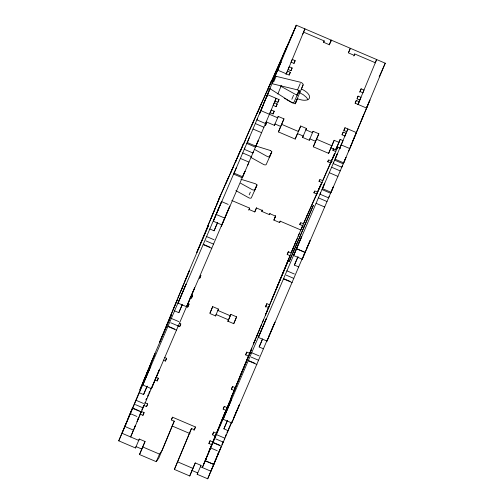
<?xml version="1.0" encoding="UTF-8"?>
<svg xmlns="http://www.w3.org/2000/svg" width="504" height="504" viewBox="0 0 504 504"><rect width="100%" height="100%" fill="white"/><g stroke="black" fill="none" stroke-linecap="round" stroke-linejoin="round"><path stroke-width="0.76" d="M206.06 458.596L206.445 459.49M219.826 449.82L210.956 471.24L200.434 466.748L201.002 465.375L195.262 462.93L189.737 475.971L174.39 469.426L191.463 428.507L194.33 429.729L195.47 426.989L172.513 417.192L171.379 419.933L174.252 421.155L158.88 457.96L156.265 461.683L139.526 454.539L145.051 441.498L139.312 439.047L135.494 447.98L118.755 440.836L150.772 366.017L142.802 384.987L151.408 388.66L194.166 288.874M142.802 384.987L186.026 284.143L178.057 303.112L186.663 306.785L229.421 206.999M178.057 303.112L221.275 202.274L213.312 221.237L221.917 224.91L244.957 171.347L242.789 176.387M158.917 370.749L130.618 436.949L135.488 425.288L134.354 428.028M208.807 452.403A2.337 1.115 23.3 0 0 208.499 452.712L202.343 467.567L231.103 400.308L223.14 419.278L231.746 422.951L267.643 338.927M223.14 419.278L266.358 318.44L258.388 337.403L267 341.076L302.898 257.053M258.388 337.403L301.613 236.565L293.643 255.528L302.249 259.207L333.327 186.827L331.059 192.308L322.447 188.635L324.721 183.147L293.643 255.528M232.388 420.802L207.698 478.8L197.177 474.308L197.744 472.941L192.005 470.49L195.262 462.93M306.627 248.522L306.785 248.126L306.602 248.478M151.213 363.397L149.379 367.838L151.654 362.634L118.755 440.836M281.005 62.024L277.282 70.875L281.005 62.017M194.632 287.828L186.663 306.785M213.161 442.436L219.637 445.145M339.803 148.163L343.06 140.603L340.187 139.381L335.702 149.909L330.92 147.867L334.177 140.307L338.959 142.349L335.702 149.909M348.409 151.836L350.4 147.036M368.594 103.125L366.225 108.832L367.58 105.695M259.466 113.873L263.088 105.279L259.466 113.873L261.097 110.093M146.853 373.3L155.037 353.644L150.696 363.731M169.325 319.038L177.509 299.382L173.168 309.469M181.157 290.48L189.34 270.824L184.999 280.911M210.899 218.679L220.538 195.413M213.312 221.237L234.184 172.714M249.537 137.044L247.269 142.525L255.874 146.204L258.149 140.717L242.689 176.828L234.083 173.156L236.351 167.674M234.083 173.156L247.369 142.084M244.856 147.93L244.282 149.297L252.895 152.977L253.462 151.603M247.269 142.525L269.993 88.761A3.15 1.499 23.3 0 1 270.598 89.063L292.276 102.885A3.144 1.493 23.3 0 0 295.716 102.74L297.417 98.627A10.931 5.197 23.3 0 0 301.247 99.874A10.849 5.16 23.3 0 0 305.096 100.252L306.722 100.044A10.931 5.197 23.3 0 0 308.902 94.796L307.913 93.467A10.849 5.16 23.3 0 0 306.564 92.163A10.931 5.197 23.3 0 0 301.392 89.025M257.512 118.522L256.946 119.895L265.551 123.568L266.125 122.195M274.453 77.704L263.208 104.744L267.548 94.657L279.027 99.565L277.887 102.306L275.02 101.083M295.117 103.887L299.842 92.484A3.131 1.487 23.3 0 0 297.543 89.888L272.639 83.834A3.144 1.499 23.3 0 1 272.009 83.601L296.321 25.2L385.245 63.208L343.715 162.899L335.11 159.226L347.88 128.961L346.639 131.84M138.688 417.469L137.907 419.353L138.991 416.833M141.763 410.036L143.678 405.418L146.544 406.646L147.685 403.899L144.812 402.677M137.857 419.58L138.707 417.52M140.314 413.639L141.17 411.579L139.488 415.586M140.081 414.099L142.953 415.327L144.087 412.581L141.215 411.359L140.326 413.419M156.177 377.282L158.332 378.202L157.191 380.942L155.043 380.022M164.411 357.405L166.559 358.325L165.425 361.066L163.277 360.146M179.367 323.322L180.804 323.94L179.67 326.68L177.515 325.76M187.601 303.446L189.038 304.063L187.904 306.804L186.467 306.193M191.199 294.764L192.635 295.382L191.501 298.122L190.065 297.511M222.371 223.581L221.237 226.321L221.779 224.954M255.874 146.204L276.161 98.337L274.919 101.216M277.836 93.99L281.339 85.529M302.62 34.442L304.933 28.873L303.402 32.483M286.316 73.817L303.578 32.13L324.211 40.937L323.644 42.305L329.383 44.755L331.279 40.188L330.687 41.561M270.194 112.726L273.067 113.954L274.201 111.208L271.328 109.985L269.974 113.135M273.174 105.424L274.359 102.677L277.231 103.9L276.091 106.64L273.225 105.418M273.363 80.224L277.704 70.138L289.183 75.039L290.317 72.299L287.45 71.07L285.97 74.51M288.162 69.256L289.246 66.73L292.118 67.958L290.978 70.699L288.112 69.476M291.142 62.162L294.008 63.391L295.142 60.644L292.276 59.422L291.091 62.168M135.494 447.98L136.061 446.607L141.8 449.058L139.526 454.539M139.312 439.047L138.745 440.414L122.012 433.27L132.558 407.906L128.218 417.986M266.276 121.886L274.409 125.357L274.976 123.984L280.715 126.435L278.441 131.922L295.18 139.066L300.705 126.019L306.445 128.47L305.878 129.837L312.524 132.678L313.091 131.305L318.83 133.755L313.305 146.803L328.652 153.355L334.177 140.307M278.441 131.922L283.966 118.875L278.233 116.424L277.66 117.797L260.927 110.653M231.815 200.516L249.606 208.108L249.039 209.481L254.772 211.926L256.479 207.988L262.219 210.439L261.79 211.397L269.445 214.66L269.867 213.702L275.606 216.153L273.861 220.072L279.638 222.541L280.205 221.174L300.838 229.975M301.392 89.032L303.099 84.918A3.131 1.487 23.3 0 0 300.793 82.322L275.896 76.268A3.144 1.499 23.3 0 1 275.266 76.035M230.309 315.762L217.879 310.458L218.446 309.084L212.707 306.634L209.866 313.488L215.605 315.939L216.172 314.572L228.608 319.876L228.041 321.243L233.774 323.694L236.615 316.84L230.876 314.395L227.915 321.269L230.876 314.395M254.772 211.926L256.492 207.774M174.252 421.155L162.137 450.4L159.516 454.123L156.265 461.683M295.18 139.066L297.448 133.579L303.188 136.03L302.62 137.403L309.267 140.238L313.091 131.305M300.705 126.019L298.431 131.5L281.698 124.356M273.899 220.091L275.619 215.939M309.267 140.238L309.834 138.871L315.573 141.315L313.305 146.803M174.39 469.426L191.463 428.507M350.33 48.321L348.434 52.889L354.173 55.339L354.74 53.966L375.31 62.748M189.737 475.971L192.005 470.49M328.652 153.355L330.92 147.867M223.36 416.531L208.555 452.283L212.946 441.976L210.073 440.754L208.939 443.495L211.806 444.717M212.442 442.909L216.537 433.295L213.671 432.067L212.537 434.813L215.403 436.036L212.946 441.976M227.903 407.9L224.318 406.369L223.184 409.109L226.05 410.332L216.537 433.295M232.161 395.275L235.418 387.715L232.552 386.492L231.418 389.233L234.284 390.455M250.381 353.638L246.796 352.107L245.656 354.848L248.529 356.07L235.418 387.715M266.471 312.455L269.722 304.895L266.855 303.673L265.721 306.413L268.588 307.635M269.722 304.895L290.096 255.717L287.23 254.488L288.364 251.748L291.23 252.97M204.057 463.132L203.465 464.562L204.114 463.107M243.495 367.926L231.027 398.021L235.368 387.935L234.234 390.682M244.075 366.515L245.536 363M253.462 343.961A2.337 1.115 23.3 0 1 253.506 343.76L267.454 310.382M287.979 260.536L265.331 315.202L269.678 305.115L268.538 307.862M293.756 246.582L291.312 252.479A2.337 1.115 23.3 0 0 291.274 252.68M210.716 447.451L205.046 460.946M212.896 442.197L209.632 449.971M233.15 393.202L225.483 411.554M255.623 338.94L246.406 360.896M256.712 336.42L261.494 324.771A2.337 1.115 23.3 0 1 261.797 324.456M293.511 247.47L286.839 263.277M294.594 244.95L296.938 239.205A2.337 1.115 23.3 0 1 297.517 238.789M338.959 142.349L340.187 139.381M344.9 136.042L346.084 133.289L343.218 132.067L342.084 134.807L344.95 136.036M363.39 115.668L352.151 142.714L356.492 132.634L345.013 127.733L343.879 130.473L346.746 131.702M362.307 118.188L366.647 108.108L355.169 103.207L356.309 100.466L359.176 101.688L357.991 104.441M359.887 99.868L360.977 97.348L358.105 96.125L356.971 98.866L359.837 100.094M362.817 92.786L364.001 90.04L361.135 88.811L360.001 91.558L362.867 92.78M320.557 192.811L319.99 194.185L328.602 197.858L329.169 196.484M322.447 188.635L337.384 153.745L335.21 158.785M333.749 162.181L333.182 163.554L341.788 167.227L342.355 165.854M341.151 144.9L341.693 143.596M358.798 102.299L358.262 103.603L358.804 102.413M358.042 104.435L376.639 59.535L375.203 62.912M207.698 478.8L217.161 455.956M217.432 455.295L218.251 453.323M221.873 444.572L223.285 441.17M221.218 446.557L217.451 455.282M331.059 192.308L345.99 157.418L343.816 162.458M139.268 392.711L143.571 394.55L146.954 386.536M174.523 310.842L178.826 312.675L182.209 304.662M209.771 228.967L214.074 230.801L217.463 222.787M151.408 388.66L159.377 369.703L159.088 370.352M221.917 224.91L229.881 205.96L229.591 206.602M228.211 430.681L223.902 428.841L227.291 420.827M263.46 348.806L259.157 346.966L262.54 338.953M298.714 266.931L294.412 265.091L297.795 257.078M231.746 422.951L239.576 404.321L235.803 413.034M267 341.076L274.964 322.125L274.504 323.165M302.249 259.207L310.086 240.578M367.731 105.342L367.951 104.807L366.326 108.587M350.526 146.733L352.031 143.237L350.305 147.269M225.345 184.64L228.999 176.614M244.251 143.533L243.64 143.243L229.301 175.77A3.144 1.039 23 0 0 229.515 175.827M230.618 172.96L236.061 160.228M240.326 150.671L235.733 161.488L236.59 159.579M243.64 143.243L240.402 151.452M271.858 81.131L271.448 80.942L247.603 134.373L244.364 142.575M251.943 125.168L257.393 112.436M261.658 102.879L257.065 113.696L257.916 111.787M271.448 80.942L268.002 89.057A3.125 1.071 22.9 0 1 268.418 89.24M286.505 47.754L271.965 80.186A3.144 1.077 23 0 0 272.381 80.369M286.297 47.66L282.851 55.78A3.163 1.058 23 0 1 283.072 55.862M286.814 46.904L296.308 25.238L291.728 36.023M290.877 37.932L292.024 35.23M266.282 123.423L265.425 125.452L266.276 123.537M249.184 194.872L250.331 192.169M291.841 99.288L293.561 95.231M256.051 186.864L254.331 190.922L257.072 184.792M270.906 153.581L269.186 157.645L271.87 151.622M298.708 91.281L296.988 95.338L298.979 90.877M329.206 44.869L331.216 40.137L330.674 41.347M261.79 211.397L262.37 210.042M269.445 214.66L270.018 213.305M348.617 52.359L350.343 48.302M303.364 226.025L299.779 224.494L300.353 223.146M320.229 185.932L316.783 194.046L313.916 192.824L314.49 191.47M322.617 182.883L319.032 181.352L319.605 180.004M334.083 154.886L330.643 163L327.77 161.771L328.343 160.423M335.759 151.528L332.892 150.305L333.465 148.951M300.97 229.61L302.123 226.901L293.681 246.765A2.337 1.115 23.3 0 1 293.794 246.595M301.827 227.695L306.949 215.693M316.487 194.84L321.079 184.023L306.419 216.877M319.901 187.198L321.048 184.489L318.49 190.228M320.752 185.283L325.628 173.905M330.347 163.794L334.631 153.695L325.345 174.466M333.761 156.145L334.908 153.443L332.344 159.176M334.612 154.237L337.762 146.91M368.758 102.734L369.949 99.981L368.216 104.013M151.093 388.086L150.652 389.113M231.424 422.377L228.507 429.112M277.011 287.009L288.332 260.599L271.738 299.735M240.162 375.978L251.32 349.946L234.883 388.735M220.481 423.511L231.55 397.675L215.038 436.634M220.393 423.706L220.229 424.091M233.472 418.27L234.461 415.97M268.468 337L269.249 335.185M303.723 255.125L304.498 253.31M220.437 195.659L196.68 252.718L208.436 225.553L207.969 226.731L191.407 265.444L159.667 342.071L171.423 314.906L170.957 316.084L154.545 354.444M216.6 204.914L217.684 202.394M217.734 202.173L218.824 199.653M213.097 213.368L214.187 210.848M214.238 210.628L215.321 208.102M207.642 226.246L211.982 216.159M212.033 215.939L213.116 213.419M177.899 298.04L182.24 287.96M182.291 287.74L183.38 285.22M166.074 326.605L170.415 316.518M170.465 316.298L171.549 313.778M154.47 354.614L139.898 389.794L151.213 363.384M143.596 380.86L147.937 370.78M147.987 370.56L149.077 368.04M279.279 66.049L280.904 62.269M277.383 70.617L279.014 66.837M272.229 82.965L273.313 80.445M264.348 101.997L265.432 99.477M269.993 88.761L266.736 96.327A3.15 1.499 23.3 0 1 267.145 96.516M128.155 418.446L129.251 415.901M124.658 426.875L125.748 424.355M125.786 424.16L126.882 421.615M261.362 109.305L262.987 105.525M273.666 82.001L276.104 76.331M143.571 394.55L147.218 386.083M178.826 312.675L182.164 304.914M214.074 230.801L217.722 222.333M136.924 421.741L137.548 420.298M191.451 298.129L192.635 295.382M187.557 307.497L189.038 304.063M179.619 326.686L180.804 323.94M165.375 361.072L166.559 358.325M157.147 380.948L158.332 378.202M293.958 63.397L295.142 60.644M289.132 75.046L290.317 72.299M290.934 70.705L292.118 67.958M146.5 406.652L147.685 403.899M142.903 415.334L144.087 412.581M277.843 102.312L279.027 99.565M276.047 106.646L277.231 103.9M273.017 113.961L274.201 111.208M274.409 125.357L278.233 116.424M141.8 449.058L145.051 441.498M280.715 126.435L283.966 118.875M297.543 89.888L300.252 83.582M248.718 210.168L249.606 208.108M303.099 84.918L299.767 92.812L303.32 94.727L306.281 97.247A10.66 5.072 23.3 0 1 307.61 99.212L307.843 99.83M295.791 102.407L297.417 98.627M323.618 42.311L324.211 40.937M210.042 312.82L212.707 306.634M215.485 315.958L218.446 309.084M171.328 419.939L172.513 417.192M302.62 137.403L306.445 128.47M274.995 217.293L275.587 215.92M233.654 323.713L236.615 316.84M279.613 222.548L280.205 221.174M315.573 141.315L318.83 133.755M353.852 56.032L354.74 53.966M193.99 430.422L195.47 426.989M287.179 254.495L288.364 251.748M265.406 307.031L266.855 303.673M245.587 354.904L246.796 352.107M231.368 389.239L232.552 386.492M223.133 409.116L224.318 406.369M359.654 92.251L361.135 88.811M357.216 98.185L358.105 96.125M355.125 103.213L356.309 100.466M212.486 434.82L213.671 432.067M208.87 443.551L210.073 440.754M298.147 236.275L299.231 233.755M291.394 252.29L295.735 242.21M342.033 134.82L343.218 132.067M343.829 130.486L345.013 127.733M292.37 250.23L293.454 247.71M262.628 322.031L263.712 319.511M197.177 474.308L201.002 465.375M253.506 343.76L257.846 333.679M250.797 350.589L251.887 348.069M245.272 363.636L248.529 356.07M223.933 415.157L224.86 412.996M228.325 404.851L229.408 402.331M223.089 417.205L226.05 410.332M223.902 428.841L227.55 420.374M259.157 346.966L262.502 339.205M294.412 265.091L298.059 256.624M361.173 120.928L362.256 118.408M353.285 139.973L354.369 137.453M217.092 456.416L218.188 453.871M274.315 323.599L269.949 333.554M306.312 249.285L309.569 241.725M213.602 464.846L214.685 462.319M215 461.488L215.825 459.579M309.758 241.29L310.067 240.572M234.694 415.428L235.771 412.965M147.552 396.251L148.17 394.821M148.793 393.397L149.726 391.255M224.167 439.11L224.784 437.68M225.401 436.256L226.334 434.114M226.958 432.684L227.884 430.542M194.342 288.477L194.632 287.822M228.791 176.526L218.95 198.967L232.615 168.342M236.88 158.785L253.947 120.55M258.212 110.993L292.862 33.352M244.094 173.244L244.944 171.328M247.508 165.596L248.359 163.687M299.256 90.462L293.989 102.262A3.144 1.052 22.9 0 1 291.766 102.375L286.826 99.779M299.779 224.494L300.63 222.585L303.502 223.808L317.344 192.931M313.916 192.824L314.767 190.915L317.64 192.137M319.032 181.352L319.889 179.443L322.755 180.665L331.197 161.879M327.77 161.771L328.627 159.863L332.212 161.393M332.892 150.305L333.743 148.39M337.844 146.853L336.615 149.619L335.179 149.008M379.159 76.854L385.245 63.208M255.301 145.839L270.308 150.476M240.937 179.26L255.459 183.758A3.125 1.046 23 0 1 256.876 185.428L251.332 197.845A3.144 1.052 23.1 0 1 249.096 197.959L235.872 190.607M341.258 144.944L349.87 148.617M336.93 146.941L340.521 148.472M316.562 139.243L331.903 145.788M255.345 123.562L263.951 127.241M334.643 160.159L343.249 163.832M253.071 129.049L261.677 132.722M331.575 167.221L340.187 170.9M329.307 172.708L337.913 176.381M246.803 143.457L255.408 147.13M242.682 152.97L251.288 156.643M321.98 189.561L330.586 193.234M240.414 158.451L249.02 162.124M318.389 197.852L326.995 201.524M316.115 203.333L324.727 207.012M233.61 174.082L242.222 177.761M221.735 201.663L228.192 204.422M216.248 214.477L224.853 218.15M206.52 236.527L214.049 239.74M286.852 270.818L294.38 274.031M205.941 240.881L213.469 244.094M286.272 275.171L293.807 278.384M203.351 244.352L209.809 247.105M283.689 278.643L290.14 281.396M203.232 244.635L211.844 248.308M283.569 278.926L292.175 282.605M171.266 318.402L178.794 321.615M251.597 352.693L259.132 355.906M170.686 322.749L178.221 325.968M251.023 357.04L258.552 360.259M168.097 326.227L174.554 328.98M248.434 360.517L254.885 363.271M167.983 326.51L176.589 330.183M248.314 360.801L256.92 364.474M136.011 400.277L143.546 403.49M216.348 434.568L223.877 437.781M135.431 404.624L142.966 407.837M215.769 438.915L223.297 442.134M132.848 408.095L139.299 410.854M132.728 408.385L141.334 412.058M213.06 442.676L221.672 446.349M172.129 425.974L190.058 433.629M130.442 413.702L136.893 416.455M210.773 447.993L217.23 450.746M124.948 426.51L133.547 430.164M142.783 446.979L159.516 454.123M177.647 461.859L192.988 468.411M280.76 86.209L295.218 94.261A3.144 1.052 23.1 0 0 297.429 94.147M284.256 98.305L285.541 99.042M254.394 149.341L267.416 156.568A3.144 1.052 22.9 0 0 269.627 156.454M250.948 157.456L263.97 164.682A3.144 1.052 22.9 0 0 266.181 164.569L271.725 152.145A3.125 1.052 23 0 0 270.314 150.476M240.534 183.191L252.561 189.844A3.144 1.052 22.9 0 0 254.772 189.731M290.468 38.865A3.1 1.033 23 0 1 290.26 38.783M287.028 46.954A3.156 1.014 22.9 0 1 286.826 46.872M276.041 72.33A3.144 1.077 23 0 1 275.398 72.085M244.787 142.745A3.062 1.052 23.1 0 1 244.358 142.588M233.169 167.807A3.1 1.033 23 0 1 232.754 167.643M225.351 184.628A3.163 1.065 23 0 1 225.565 184.716M256.757 336.641A2.337 1.115 23.3 0 1 256.763 336.193M294.563 245.36A2.337 1.115 23.3 0 1 294.569 244.912M205.241 460.278A2.337 1.115 23.3 0 1 205.355 460.102M217.841 210.155L217.369 211.321L217.841 210.155M289.258 261.349L313.331 205.361L289.258 261.349M236.275 411.869L236.118 412.266L236.275 411.869M146.595 398.374L146.002 399.804L146.62 398.393M200.869 275.505L199.729 278.246L200.869 275.505M300.882 250.589L296.585 248.768L305.191 252.441L300.882 250.589M209.582 462.628L205.286 460.801L213.891 464.474L209.582 462.628"/></g></svg>
